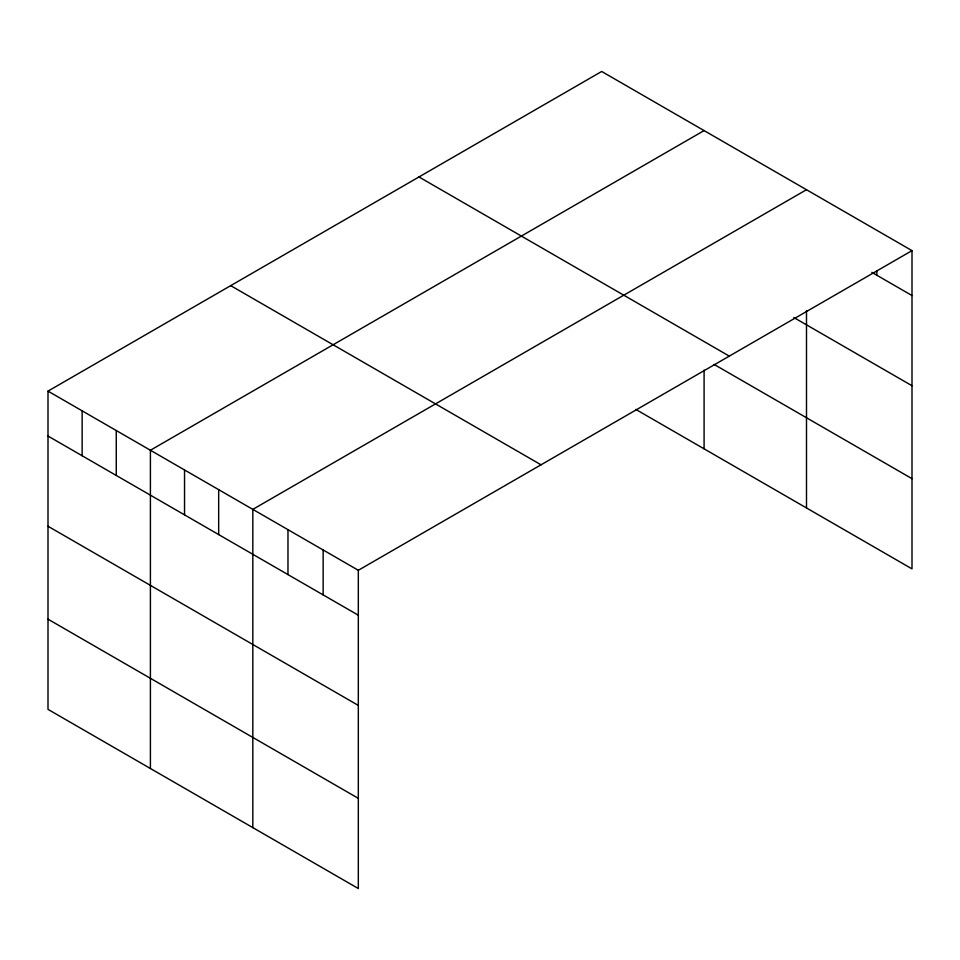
<?xml version="1.0" encoding="UTF-8"?>
<svg xmlns="http://www.w3.org/2000/svg" width="960" height="960" viewBox="0 0 960 960"><rect width="100%" height="100%" fill="white"/><g stroke="black" fill="none" stroke-linecap="round" stroke-linejoin="round"><path stroke-width="1.44" d="M48 391.128L358.32 570.288L358.32 888.528L48 709.368L48 391.128L601.68 71.472L912 250.632L912 568.872L635.82 409.416M704.088 130.584L150.408 450.252L150.408 768.492M806.496 189.708L252.816 509.376L252.816 827.616M358.32 570.288L912 250.632M871.812 272.34L912 295.548M793.848 317.532L912 385.74M418.968 176.952L729.288 356.112M714.204 364.476L912 478.668M230.712 285.648L541.032 464.808M48 436.044L358.32 615.204M48 526.248L358.32 705.408M48 619.176L358.32 798.336M876.828 270.744L876.828 275.244M806.496 310.512L806.496 507.948M704.088 370.092L704.088 448.836M323.148 549.984L323.148 594.9M287.976 529.68L287.976 574.596M218.676 489.672L218.676 534.588M184.536 469.968L184.536 514.884M116.268 430.548L116.268 475.464M82.14 410.844L82.14 455.76"/></g></svg>
